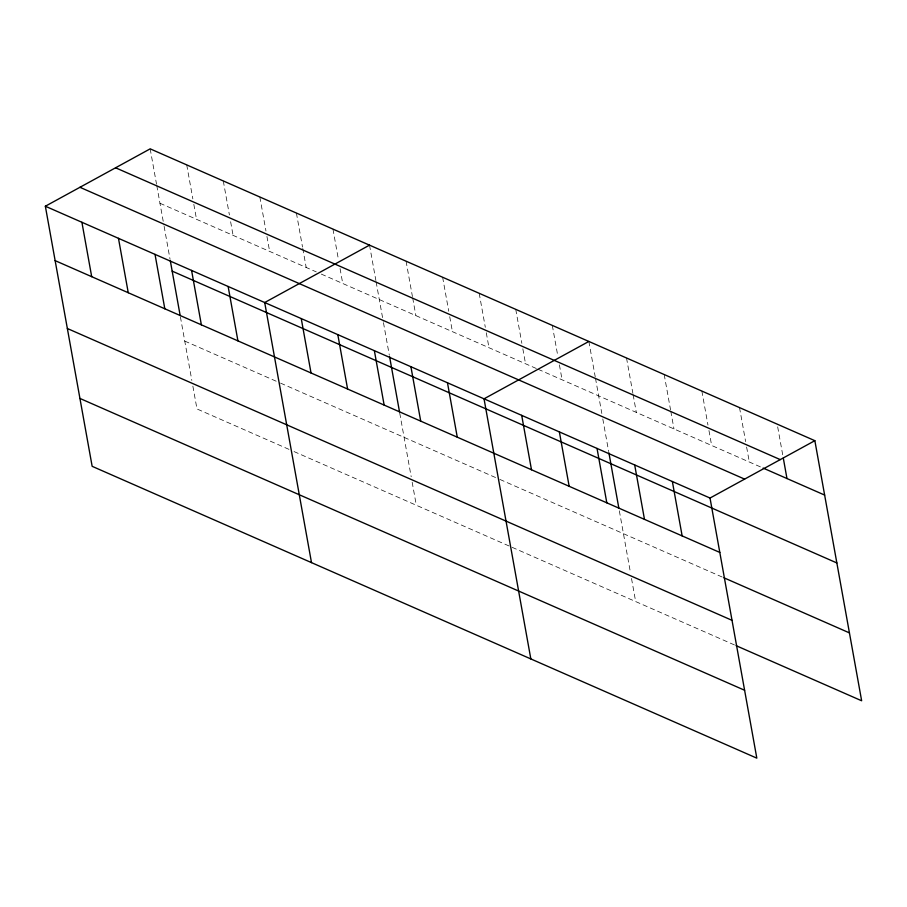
<?xml version="1.0" encoding="UTF-8"?>
<svg xmlns="http://www.w3.org/2000/svg" width="907" height="907" viewBox="0 0 907 907"><rect width="100%" height="100%" fill="white"/><g stroke="black" fill="none" stroke-linecap="round" stroke-linejoin="round"><path stroke-width="0.68" stroke-dasharray="4.54 3.4" d="M159.961 203.259L316.282 271.885M321.316 274.095L536.876 368.741M538.146 369.296L760.61 466.969M184.756 341.077L279.311 382.584M280.569 383.139L498.646 478.885M499.904 479.44L722.63 577.226M288.993 449.362L196.978 408.955L192.817 385.872M294.038 451.573L734.84 645.104M777.673 426.857L782.809 455.416M739.522 407.606L745.633 441.607M746.62 447.049L749.307 462.003M701.859 391.064L707.97 425.066M708.957 430.508L711.644 445.473M664.196 374.534L670.556 409.896M670.795 411.245L673.98 428.932M626.522 357.993L632.893 393.355M633.131 394.715L636.317 412.39M588.858 341.451L595.219 376.813M595.468 378.174L601.829 413.501M602.804 418.932L608.665 451.516M619.334 510.811L630.535 573.043M631.51 578.473L635.66 601.556M552.306 325.409L557.692 355.329M559.404 364.852L562.091 379.806M515.743 309.355L521.865 343.356M522.84 348.798L525.538 363.752M479.191 293.301L485.313 327.302M486.288 332.744L488.975 347.71M442.627 277.259L448.75 311.26M449.725 316.702L452.423 331.656M406.075 261.205L412.436 296.566M412.685 297.927L415.86 315.602M369.523 245.151L375.883 280.512M376.122 281.873L383.219 321.282M383.457 322.631L389.318 355.215M399.749 413.161L411.188 476.742M412.163 482.173L416.313 505.256M332.96 229.108L338.345 259.028M340.057 268.551L342.744 283.506M296.408 213.054L302.519 247.055M302.768 248.416L306.192 267.452M259.844 197L265.966 231.002M266.941 236.444L269.64 251.409M223.292 180.958L229.403 214.959M230.627 221.75L233.076 235.355M186.729 164.904L192.851 198.905M193.826 204.347L196.524 219.301M150.177 148.85L156.537 184.212M156.786 185.572L163.872 224.981M164.122 226.331L169.983 258.914M180.402 316.86L191.842 380.441"/><path stroke-width="1.36" d="M45.35 206.229L710.022 498.045L756.823 758.15L92.151 466.323L45.35 206.229L150.177 148.85L814.849 440.677L861.65 700.771L736.099 645.659M369.523 245.151L264.697 302.53L311.498 562.623M588.858 341.451L484.032 398.831L530.833 658.924M710.022 498.045L814.849 440.677M115.586 167.784L780.258 459.611M763.116 468.069L824.644 495.075M79.941 187.296L744.613 479.111M172.183 271.136L836.855 562.952M55.134 260.626L719.818 552.442M723.888 577.77L849.44 632.893M67.356 328.504L732.028 620.331M79.941 398.445L744.613 690.261M783.308 458.137L786.97 478.545M672.359 481.515L682.143 535.912M634.696 464.974L644.48 519.371M608.914 452.876L618.846 508.124M597.033 448.432L606.817 502.841M559.37 431.902L569.154 486.299M521.695 415.361L531.491 469.769M447.48 382.777L457.264 437.174M410.916 366.723L420.712 421.131M389.568 356.576L399.511 411.823M374.364 350.68L384.149 405.078M337.812 334.626L347.596 389.024M301.249 318.572L311.033 372.981M228.133 286.476L237.929 340.873M191.581 270.422L201.365 324.831M170.221 260.275L180.164 315.523M155.018 254.379L164.813 308.777M118.466 238.326L128.25 292.723M81.902 222.272L91.698 276.68"/></g></svg>
